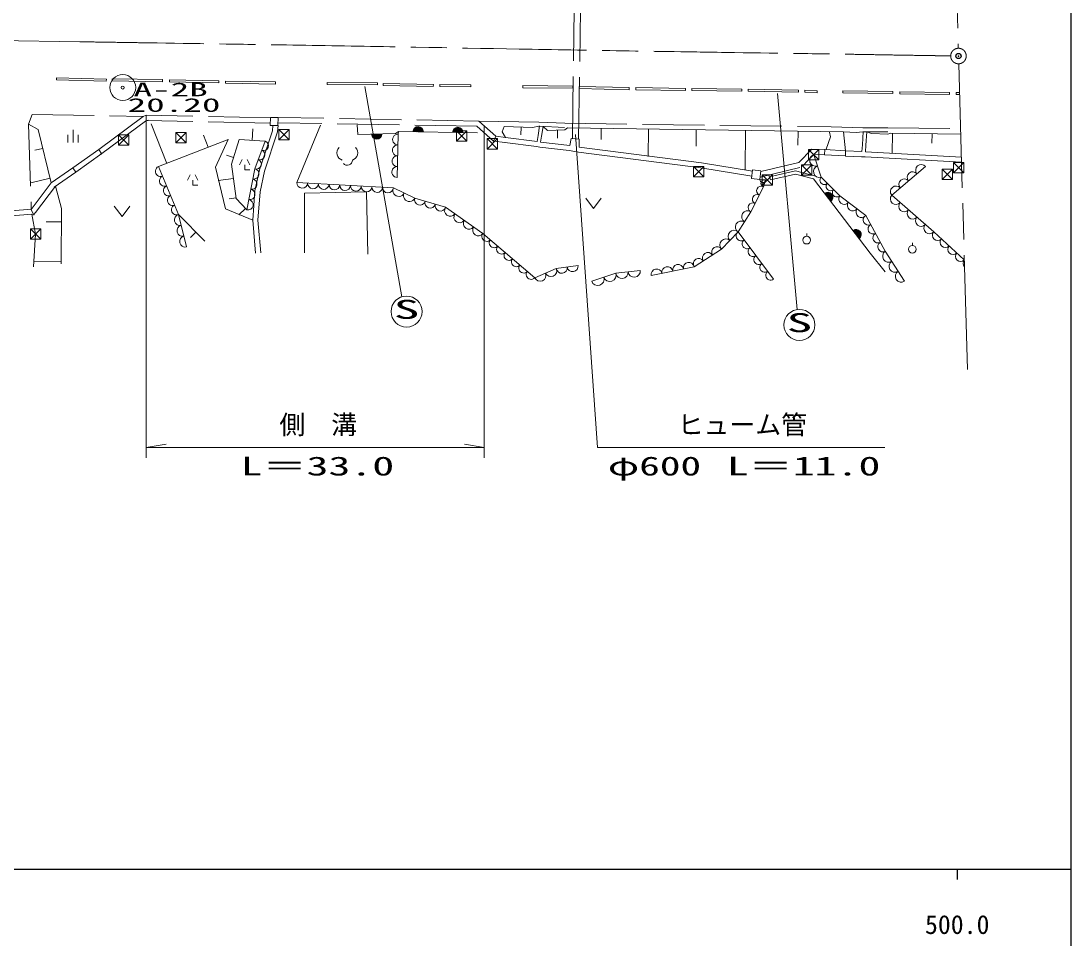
# Model space of a CAD drawing. Units: millimetres, scale not verified. Extents: x 40000 to 680000, y 20000 to 380000.
# Drawn here: x 477490 to 579000, y 198357 to 287032 of the extents above; entities that cross this region are included whole.
import ezdxf
from ezdxf.enums import TextEntityAlignment as Align

# ---------------------------------------------------------------- set-up
doc = ezdxf.new("R2010")
doc.units = ezdxf.units.MM
doc.header["$LTSCALE"] = 1000
doc.header["$PDMODE"] = 32
doc.header["$PDSIZE"] = 500
doc.linetypes.add('CHAIN', pattern=[18.5, 12, -1.5, 3.5, -1.5])
doc.linetypes.add('DASHED', pattern=[7.5, 6, -1.5])
for name, color, linetype, lineweight in [('M-BGD', 7, 'Continuous', 13), ('M-BMK', 2, 'CHAIN', 13), ('M-BMK-ROW', 30, 'Continuous', 13), ('M-BMK-SRVR', 94, 'Continuous', 13), ('M-STR-HTXT', 7, 'Continuous', 13), ('M-TTL-BAND', 7, 'Continuous', 25)]:
    doc.layers.add(name, color=color, linetype=linetype, lineweight=lineweight)
doc.layers.add('M-OTRS', color=6, linetype='Continuous')
doc.styles.add('ＭＳ ゴシック', font='')
doc.styles.get('ＭＳ ゴシック').set_extended_font_data('MS Gothic')

# ---------------------------------------------------------------- blocks, each defined once
blk = doc.blocks.new('open_arrow')
at = {"color": 0, "linetype": 'Continuous', "lineweight": -2}
blk.add_lwpolyline([(7.5, 1.25), (0, 0), (7.5, -1.25)], dxfattribs=at)

msp = doc.modelspace()

# ---------------------------------------------------------------- linework, layer by layer
at = {"layer": 'M-BGD', "linetype": 'CHAIN'}
for p, q in [((567031, 321823), (568101, 284394)), ((568144, 282895), (568990, 253333))]:
    msp.add_line(p, q, dxfattribs=at)
at = {"layer": 'M-BGD', "linetype": 'DASHED'}
for p, q in [((530801, 275673), (530968, 288138)), ((531401, 275606), (531568, 288132)), ((478203, 277043), (478557, 277996)), ((478557, 277996), (489302, 277804)), ((501599, 277166), (489590, 277413)), ((501611, 277666), (489601, 277913)), ((501599, 277670), (501631, 277664)), ((521568, 276859), (502337, 277200)), ((521764, 277355), (502348, 277700)), ((523397, 275882), (521764, 277355)), ((527562, 277250), (521764, 277355)), ((530060, 277139), (527562, 277250)), ((530060, 277139), (555800, 276782)), ((478203, 277043), (478487, 268809)), ((501790, 276427), (500547, 272649)), ((502281, 276320), (501030, 272518)), ((501846, 276931), (501790, 276427)), ((502347, 276919), (502281, 276320)), ((504166, 271416), (506487, 277043)), ((523180, 275405), (521568, 276859)), ((524016, 276315), (524342, 275769)), ((530042, 276739), (527544, 276851)), ((555800, 276782), (558871, 276712)), ((556992, 276324), (557205, 274468)), ((561283, 276305), (558870, 276312)), ((561284, 276705), (558871, 276712)), ((561284, 276705), (568323, 276637)), ((496306, 272889), (497510, 275574)), ((524283, 275273), (523180, 275405)), ((524342, 275769), (523397, 275882)), ((555322, 274635), (555758, 275834)), ((482503, 272832), (485015, 274620)), ((482793, 272425), (485305, 274213)), ((555179, 274093), (557201, 273993)), ((555204, 274592), (557226, 274493)), ((497269, 268874), (496306, 272889)), ((500547, 272649), (500101, 270597)), ((501030, 272518), (500597, 270525)), ((500101, 270597), (499891, 267783)), ((500597, 270525), (500392, 267786)), ((478492, 268840), (476539, 268683)), ((478532, 268342), (476579, 268185)), ((478899, 266426), (478532, 268342)), ((499891, 267783), (497269, 268874)), ((499891, 267783), (500174, 264582)), ((500392, 267786), (500672, 264626)), ((478899, 266426), (478708, 263267))]:
    msp.add_line(p, q, dxfattribs=at)
at = {"layer": 'M-BGD'}
for p, q in [((480907, 281337), (480913, 281536)), ((485739, 281213), (480907, 281337)), ((480913, 281536), (485744, 281413)), ((485744, 281413), (485739, 281213)), ((486308, 281237), (486311, 281437)), ((491166, 281162), (486308, 281237)), ((486311, 281437), (491169, 281362)), ((491169, 281362), (491166, 281162)), ((491832, 281144), (491836, 281344)), ((491836, 281344), (496607, 281248)), ((496607, 281248), (496603, 281048)), ((497252, 281026), (497256, 281226)), ((497256, 281226), (502106, 281139)), ((496603, 281048), (491832, 281144)), ((502103, 280939), (497252, 281026)), ((502106, 281139), (502103, 280939)), ((507089, 280890), (507090, 281090)), ((511942, 280855), (507089, 280890)), ((507090, 281090), (511944, 281055)), ((511944, 281055), (511942, 280855)), ((512508, 280785), (512511, 280985)), ((517352, 280706), (512508, 280785)), ((512511, 280985), (517355, 280906)), ((517355, 280906), (517352, 280706)), ((517991, 280686), (517992, 280886)), ((520977, 280671), (517991, 280686)), ((517992, 280886), (520978, 280871)), ((520978, 280871), (520977, 280671)), ((526008, 280582), (526010, 280782)), ((530827, 280544), (526008, 280582)), ((526010, 280782), (530828, 280744)), ((530828, 280744), (530827, 280544)), ((531442, 280497), (531447, 280697)), ((536285, 280387), (531442, 280497)), ((531447, 280697), (536290, 280587)), ((536290, 280587), (536285, 280387)), ((536914, 280388), (536917, 280588)), ((541725, 280318), (536914, 280388)), ((536917, 280588), (541728, 280518)), ((541728, 280518), (541725, 280318)), ((542352, 280317), (542355, 280517)), ((547170, 280245), (542352, 280317)), ((542355, 280517), (547173, 280445)), ((547173, 280445), (547170, 280245)), ((547797, 280244), (547801, 280444)), ((552657, 280148), (547797, 280244)), ((547801, 280444), (552661, 280348)), ((552661, 280348), (552657, 280148)), ((553260, 280137), (553268, 280336)), ((553268, 280336), (554453, 280288)), ((554453, 280288), (554445, 280088)), ((556939, 280076), (556942, 280276)), ((556942, 280276), (561791, 280209)), ((561791, 280209), (561788, 280009)), ((562445, 279993), (562448, 280193)), ((562448, 280193), (567256, 280124)), ((554445, 280088), (553260, 280137)), ((561788, 280009), (556939, 280076)), ((567253, 279924), (562445, 279993)), ((567256, 280124), (567253, 279924)), ((567890, 279923), (567894, 280123)), ((568230, 279917), (567890, 279923)), ((567894, 280123), (568224, 280117)), ((489302, 277804), (485015, 274620)), ((489542, 277359), (485313, 274219)), ((489601, 277913), (489302, 277804)), ((489773, 277444), (489542, 277359)), ((501612, 277716), (501594, 276936)), ((502348, 277700), (501612, 277716)), ((502331, 276920), (502348, 277700)), ((478203, 277043), (479158, 276553)), ((479158, 276553), (480413, 271376)), ((482524, 276517), (482524, 275267)), ((490078, 277104), (491576, 273261)), ((499907, 276608), (499846, 275489)), ((501594, 276936), (502331, 276920)), ((510005, 276998), (510057, 276070)), ((510057, 276070), (513708, 276138)), ((513708, 276138), (513973, 276352)), ((513973, 276352), (513955, 276095)), ((521630, 276218), (513973, 276352)), ((524016, 276315), (524205, 276827)), ((524205, 276827), (526930, 276727)), ((525809, 276012), (525837, 276767)), ((526930, 276727), (527544, 276851)), ((527618, 276886), (527474, 275948)), ((527964, 276833), (527820, 275891)), ((528391, 276446), (527964, 276833)), ((530078, 276508), (528391, 276446)), ((529372, 275706), (529343, 276481)), ((530318, 276688), (530078, 276508)), ((556992, 276324), (530318, 276688)), ((533572, 275571), (533587, 276644)), ((538115, 273925), (538151, 276581)), ((542750, 274936), (542771, 276518)), ((547485, 272655), (547537, 276453)), ((552604, 275015), (552623, 276384)), ((555758, 275834), (555640, 276268)), ((558224, 276249), (556992, 276324)), ((558870, 276312), (558224, 276249)), ((558898, 276339), (558832, 275055)), ((559248, 276321), (559181, 275031)), ((559248, 276321), (559717, 276168)), ((559717, 276168), (561287, 276090)), ((561287, 276090), (561579, 276171)), ((561579, 276171), (568339, 276100)), ((561717, 274240), (561738, 276170)), ((565556, 275213), (565565, 276129)), ((482024, 276017), (482024, 275267)), ((483024, 275267), (483024, 276017)), ((490783, 272952), (497510, 275574)), ((495118, 275987), (495573, 274819)), ((497826, 273186), (498586, 275558)), ((498586, 275558), (501110, 275421)), ((500081, 272752), (501110, 275421)), ((513955, 276095), (513854, 271899)), ((523397, 275882), (523180, 275405)), ((524280, 275273), (527314, 274892)), ((524342, 275769), (527376, 275388)), ((527474, 275948), (527376, 275388)), ((527820, 275891), (527721, 275327)), ((527721, 275327), (530539, 274991)), ((530539, 274991), (530689, 275685)), ((530689, 275685), (531457, 275600)), ((531457, 275600), (531437, 274835)), ((478821, 274527), (479603, 274716)), ((485015, 274620), (485314, 274149)), ((527661, 274831), (527314, 274892)), ((527661, 274831), (530480, 274495)), ((531374, 274339), (530480, 274495)), ((531374, 274339), (543209, 272827)), ((531437, 274835), (543281, 273322)), ((552673, 273361), (553939, 274649)), ((553030, 273010), (554140, 274139)), ((553939, 274649), (555204, 274592)), ((554129, 274105), (554846, 271942)), ((554140, 274139), (555182, 274093)), ((555204, 274592), (555182, 274093)), ((557205, 274468), (557186, 273969)), ((557205, 274468), (558779, 274409)), ((558832, 275055), (558779, 274409)), ((559181, 275031), (559128, 274380)), ((559128, 274380), (568402, 273873)), ((497341, 274067), (498037, 273844)), ((498305, 269866), (497826, 273186)), ((498868, 273629), (498618, 273129)), ((499118, 273129), (499118, 272629)), ((499368, 273629), (499618, 273129)), ((543281, 273322), (548205, 272521)), ((549023, 272472), (552673, 273361)), ((557186, 273969), (558760, 273909)), ((559100, 273881), (558760, 273909)), ((559100, 273881), (568417, 273371)), ((480413, 271376), (482503, 272832)), ((480699, 270966), (482789, 272422)), ((482503, 272832), (482793, 272425)), ((490783, 272952), (492721, 268309)), ((493842, 272146), (493592, 271646)), ((494342, 272146), (494592, 271646)), ((499118, 272629), (499618, 272629)), ((499329, 268758), (500081, 272752)), ((543209, 272827), (548141, 272025)), ((548219, 272633), (548113, 271810)), ((549030, 272529), (548219, 272633)), ((548924, 271705), (549030, 272529)), ((548954, 271941), (552792, 272875)), ((549799, 272123), (549961, 271660)), ((549961, 271660), (552357, 272236)), ((550082, 272222), (550154, 272015)), ((550154, 272015), (552361, 272546)), ((552357, 272236), (554113, 271768)), ((552361, 272546), (554190, 272058)), ((564927, 272958), (561668, 270193)), ((478434, 271374), (480304, 271827)), ((480413, 271376), (478487, 268809)), ((480813, 271076), (478887, 268509)), ((480813, 271076), (481404, 268904)), ((494092, 271646), (494092, 271146)), ((494092, 271146), (494592, 271146)), ((496564, 271602), (498024, 271812)), ((504166, 271416), (513491, 270893)), ((548113, 271810), (548924, 271705)), ((548924, 271705), (549480, 271668)), ((549480, 271668), (549260, 271008)), ((559592, 264584), (554113, 271768)), ((554846, 271942), (556661, 270141)), ((504897, 264607), (504902, 270393)), ((504902, 270393), (510899, 270499)), ((510899, 270499), (511005, 264500)), ((513491, 270893), (515559, 269900)), ((549260, 271008), (548036, 268589)), ((556661, 270141), (559158, 268224)), ((561668, 270193), (565726, 266644)), ((486507, 269128), (487257, 268128)), ((487257, 268128), (488007, 269128)), ((497600, 269826), (498296, 269927)), ((499329, 268758), (498305, 269866)), ((515559, 269900), (518537, 269019)), ((518537, 269019), (522154, 266495)), ((532083, 269915), (532833, 268915)), ((532833, 268915), (533583, 269915)), ((478487, 268809), (478717, 268265)), ((478741, 268326), (478532, 268342)), ((478887, 268509), (478741, 268326)), ((481404, 268904), (481364, 263541)), ((495247, 265728), (492721, 268309)), ((492721, 268309), (493490, 265187)), ((498557, 268298), (499202, 268896)), ((548036, 268589), (546821, 266629)), ((559158, 268224), (561050, 264763)), ((479928, 267618), (481394, 267608)), ((493873, 266107), (494386, 266609)), ((522154, 266495), (527156, 262209)), ((546821, 266629), (545223, 264968)), ((546821, 266629), (550254, 262063)), ((553447, 266468), (553447, 266218)), ((565726, 266644), (568686, 263950)), ((545223, 264968), (542569, 263269)), ((563667, 265585), (563667, 265335)), ((561025, 262775), (559592, 264584)), ((561050, 264763), (562902, 261863)), ((478747, 263761), (481366, 263742)), ((527156, 262209), (529239, 263100)), ((529239, 263100), (531346, 263394)), ((535001, 262653), (537358, 262916)), ((542569, 263269), (538418, 262420)), ((532661, 261872), (535001, 262653))]:
    msp.add_line(p, q, dxfattribs=at)
for centre in [(553447, 265843), (563667, 264960)]:
    msp.add_circle(centre, 375, dxfattribs=at)
for centre, radius, start, end in [((511883, 276104), 500, 181.06291, 1.06291), ((511883, 276104), 500, 181.06291, 1.06291), ((511883, 276104), 450, 181.06291, 1.06291), ((511883, 276104), 400, 181.06291, 1.06291), ((511883, 276104), 350, 181.06291, 1.06291), ((511883, 276104), 300, 181.06291, 1.06291), ((511883, 276104), 250, 181.06291, 1.06291), ((511883, 276104), 200, 181.06291, 1.06291), ((515887, 276319), 500, 358.99744, 178.99744), ((515887, 276319), 500, 358.99744, 178.99744), ((515887, 276319), 450, 358.99744, 178.99744), ((515887, 276319), 400, 358.99744, 178.99744), ((515887, 276319), 350, 358.99744, 178.99744), ((515887, 276319), 300, 358.99744, 178.99744), ((515887, 276319), 250, 358.99744, 178.99744), ((515887, 276319), 200, 358.99744, 178.99744), ((515887, 276319), 150, 358.99744, 178.99744), ((515887, 276319), 100, 358.99744, 178.99744), ((515887, 276319), 50, 358.99744, 178.99744), ((519716, 276252), 500, 358.99744, 178.99744), ((519716, 276252), 500, 358.99744, 178.99744), ((519716, 276252), 450, 358.99744, 178.99744), ((519716, 276252), 400, 358.99744, 178.99744), ((519716, 276252), 350, 358.99744, 178.99744), ((519716, 276252), 300, 358.99744, 178.99744), ((519716, 276252), 250, 358.99744, 178.99744), ((519716, 276252), 200, 358.99744, 178.99744), ((519716, 276252), 150, 358.99744, 178.99744), ((519716, 276252), 100, 358.99744, 178.99744), ((519716, 276252), 50, 358.99744, 178.99744), ((500938, 274976), 477, 248.91136, 68.91136), ((511883, 276104), 150, 181.06291, 1.06291), ((511883, 276104), 100, 181.06291, 1.06291), ((511883, 276104), 50, 181.06291, 1.06291), ((513943, 275571), 525, 88.61773, 268.61773), ((500595, 274086), 477, 248.91136, 68.91136), ((508755, 274278), 727, 135.79576, 252.2769), ((509313, 274278), 727, 287.7231, 44.20424), ((513917, 274522), 525, 88.61773, 268.61773), ((554308, 273564), 570, 108.3399, 288.3399), ((500252, 273196), 477, 248.91136, 68.91136), ((509034, 273585), 500, 220.42856, 359.99992), ((513892, 273473), 525, 88.61773, 268.61773), ((564519, 272612), 534, 40.31784, 220.31784), ((490977, 272488), 503, 112.65568, 292.65568), ((499987, 272252), 508, 259.346, 79.346), ((513867, 272424), 525, 88.61773, 268.61773), ((554667, 272482), 570, 108.3399, 288.3399), ((563705, 271921), 534, 40.31784, 220.31784), ((491365, 271559), 503, 112.65568, 292.65568), ((491752, 270631), 503, 112.65568, 292.65568), ((499799, 271254), 508, 259.346, 79.346), ((504684, 271387), 519, 176.78594, 356.78594), ((505720, 271329), 519, 176.78594, 356.78594), ((506756, 271271), 519, 176.78594, 356.78594), ((507792, 271213), 519, 176.78594, 356.78594), ((508828, 271154), 519, 176.78594, 356.78594), ((509864, 271096), 519, 176.78594, 356.78594), ((510900, 271038), 519, 176.78594, 356.78594), ((549056, 270605), 452, 63.16251, 243.16251), ((549202, 271687), 279, 176.20515, 356.20515), ((549370, 271338), 348, 71.53931, 251.53931), ((555149, 271641), 426, 135.21451, 315.21451), ((555753, 271041), 426, 135.21451, 315.21451), ((562075, 270538), 534, 40.31784, 220.31784), ((562890, 271230), 534, 40.31784, 220.31784), ((492140, 269702), 503, 112.65568, 292.65568), ((499611, 270256), 508, 259.346, 79.346), ((511936, 270980), 519, 176.78594, 356.78594), ((512973, 270922), 519, 176.78594, 356.78594), ((514008, 270644), 574, 154.3609, 334.3609), ((515042, 270148), 574, 154.3609, 334.3609), ((548648, 269799), 452, 63.16251, 243.16251), ((555483, 269972), 500, 307.32811, 127.32811), ((555483, 269972), 500, 307.32811, 127.32811), ((555483, 269972), 450, 307.32811, 127.32811), ((555483, 269972), 400, 307.32811, 127.32811), ((555483, 269972), 350, 307.32811, 127.32811), ((555483, 269972), 300, 307.32811, 127.32811), ((555483, 269972), 250, 307.32811, 127.32811), ((555483, 269972), 200, 307.32811, 127.32811), ((555483, 269972), 150, 307.32811, 127.32811), ((555483, 269972), 100, 307.32811, 127.32811), ((555483, 269972), 50, 307.32811, 127.32811), ((556358, 270441), 426, 135.21451, 315.21451), ((557077, 269821), 525, 142.49494, 322.49494), ((562074, 269838), 539, 138.82898, 318.82898), ((492528, 268774), 503, 112.65568, 292.65568), ((499423, 269257), 508, 259.346, 79.346), ((516055, 269753), 518, 163.52934, 343.52934), ((517048, 269460), 518, 163.52934, 343.52934), ((518040, 269166), 518, 163.52934, 343.52934), ((518989, 268704), 551, 145.08846, 325.08846), ((548240, 268993), 452, 63.16251, 243.16251), ((557909, 269182), 525, 142.49494, 322.49494), ((562885, 269128), 539, 138.82898, 318.82898), ((492850, 267789), 536, 103.83551, 283.83551), ((519893, 268073), 551, 145.08846, 325.08846), ((547732, 268099), 576, 58.19813, 238.19813), ((558742, 268543), 525, 142.49494, 322.49494), ((559395, 267791), 493, 118.66094, 298.66094), ((563697, 268418), 539, 138.82898, 318.82898), ((564508, 267708), 539, 138.82898, 318.82898), ((493106, 266748), 536, 103.83551, 283.83551), ((520797, 267442), 551, 145.08846, 325.08846), ((521702, 266810), 551, 145.08846, 325.08846), ((547124, 267119), 576, 58.19813, 238.19813), ((559868, 266926), 493, 118.66094, 298.66094), ((565320, 266999), 539, 138.82898, 318.82898), ((493362, 265707), 536, 103.83551, 283.83551), ((522511, 266189), 470, 139.41142, 319.41142), ((545622, 265383), 576, 46.13133, 226.13133), ((546421, 266214), 576, 46.13133, 226.13133), ((547107, 266249), 476, 126.93517, 306.93517), ((558222, 266380), 500, 307.32811, 127.32811), ((558222, 266380), 500, 307.32811, 127.32811), ((558222, 266380), 450, 307.32811, 127.32811), ((558222, 266380), 400, 307.32811, 127.32811), ((558222, 266380), 350, 307.32811, 127.32811), ((558222, 266380), 300, 307.32811, 127.32811), ((558222, 266380), 250, 307.32811, 127.32811), ((558222, 266380), 200, 307.32811, 127.32811), ((558222, 266380), 150, 307.32811, 127.32811), ((558222, 266380), 100, 307.32811, 127.32811), ((558222, 266380), 50, 307.32811, 127.32811), ((560341, 266061), 493, 118.66094, 298.66094), ((566097, 266306), 502, 137.69972, 317.69972), ((566840, 265630), 502, 137.69972, 317.69972), ((523226, 265576), 470, 139.41142, 319.41142), ((523941, 264964), 470, 139.41142, 319.41142), ((544781, 264685), 525, 32.60874, 212.60874), ((547679, 265488), 476, 126.93517, 306.93517), ((548251, 264727), 476, 126.93517, 306.93517), ((560813, 265196), 493, 118.66094, 298.66094), ((567583, 264954), 502, 137.69972, 317.69972), ((524655, 264352), 470, 139.41142, 319.41142), ((525370, 263740), 470, 139.41142, 319.41142), ((543011, 263552), 525, 32.60874, 212.60874), ((543896, 264118), 525, 32.60874, 212.60874), ((548823, 263965), 476, 126.93517, 306.93517), ((561359, 264280), 574, 122.56677, 302.56677), ((568326, 264278), 502, 137.69972, 315.9223), ((569069, 263602), 502, 139.53633, 223.73918), ((526084, 263127), 470, 139.41142, 319.41142), ((528719, 262878), 566, 203.1696, 23.1696), ((529766, 263174), 532, 187.94414, 7.94414), ((530820, 263321), 532, 187.94414, 7.94414), ((536768, 262850), 593, 186.3718, 6.3718), ((538937, 262527), 530, 11.55945, 191.55945), ((539974, 262739), 530, 11.55945, 191.55945), ((541012, 262951), 530, 11.55945, 191.55945), ((542050, 263163), 530, 11.55945, 191.55945), ((549396, 263204), 476, 126.93517, 306.93517), ((561976, 263313), 574, 122.56677, 302.56677), ((526799, 262515), 470, 139.41142, 319.41142), ((527677, 262432), 566, 203.1696, 23.1696), ((533246, 262067), 617, 198.45446, 18.45446), ((534416, 262457), 617, 198.45446, 18.45446), ((535590, 262718), 593, 186.3718, 6.3718), ((549968, 262443), 476, 126.93517, 306.93517), ((562593, 262347), 574, 122.56677, 302.56677)]:
    msp.add_arc(centre, radius, start, end, dxfattribs=at)
at = {"layer": 'M-BMK'}
for p, q in [((483172, 285023), (468849, 285251)), ((566459, 283670), (567372, 283656))]:
    msp.add_line(p, q, dxfattribs=at)
msp.add_circle((568122, 283645), 750, dxfattribs=at)
msp.add_open_spline([(483172, 285023), (483912, 285011), (484652, 285000), (485392, 284989), (486132, 284977), (486872, 284966), (487612, 284955), (488352, 284943), (489092, 284932), (489832, 284921), (494272, 284853), (498712, 284785), (503152, 284712), (509822, 284603), (516492, 284483), (523162, 284365), (529822, 284247), (536482, 284131), (543143, 284030), (547585, 283963), (552027, 283902), (556470, 283833), (557210, 283822), (557950, 283810), (558691, 283798), (559431, 283786), (560171, 283774), (560912, 283761), (561652, 283748), (562393, 283734), (563133, 283722), (563687, 283713), (564242, 283705), (564796, 283696), (565104, 283691), (565412, 283687), (565720, 283682), (565843, 283680), (565966, 283678), (566089, 283676), (566213, 283674), (566336, 283672), (566459, 283670)], degree=3, knots=[0, 0, 0, 0, 1, 1, 1, 2, 2, 2, 3, 3, 3, 4, 4, 4, 5, 5, 5, 6, 6, 6, 7, 7, 7, 8, 8, 8, 9, 9, 9, 10, 10, 10, 11, 11, 11, 12, 12, 12, 13, 13, 13, 14, 14, 14, 14], dxfattribs=at)
msp.add_point((568122, 283645), dxfattribs=at)
at = {"layer": 'M-BMK-ROW'}
for p, q in [((493473, 276262), (492473, 276262)), ((492473, 276262), (492473, 275262)), ((493473, 276262), (492473, 275262)), ((492473, 276262), (493473, 275262)), ((493473, 275262), (493473, 276262)), ((503430, 276536), (502430, 276536)), ((502430, 276536), (502430, 275536)), ((503430, 276536), (502430, 275536)), ((502430, 276536), (503430, 275536)), ((503430, 275536), (503430, 276536)), ((520599, 276420), (519599, 276420)), ((519599, 276420), (519599, 275420)), ((520599, 276420), (519599, 275420)), ((519599, 276420), (520599, 275420)), ((520599, 275420), (520599, 276420)), ((487907, 276023), (486907, 276023)), ((486907, 276023), (486907, 275023)), ((487907, 276023), (486907, 275023)), ((486907, 276023), (487907, 275023)), ((487907, 275023), (487907, 276023)), ((492473, 275262), (493473, 275262)), ((502430, 275536), (503430, 275536)), ((519599, 275420), (520599, 275420)), ((523547, 275654), (522547, 275654)), ((522547, 275654), (522547, 274654)), ((523547, 275654), (522547, 274654)), ((522547, 275654), (523547, 274654)), ((523547, 274654), (523547, 275654)), ((486907, 275023), (487907, 275023)), ((522547, 274654), (523547, 274654)), ((554629, 274605), (553629, 274605)), ((553629, 274605), (553629, 273605)), ((554629, 274605), (553629, 273605)), ((553629, 274605), (554629, 273605)), ((554629, 273605), (554629, 274605)), ((553955, 273115), (552955, 273115)), ((552955, 273115), (552955, 272115)), ((553955, 273115), (552955, 272115)), ((552955, 273115), (553955, 272115)), ((553629, 273605), (554629, 273605)), ((553955, 272115), (553955, 273115)), ((568635, 273360), (567635, 273360)), ((567635, 273360), (567635, 272360)), ((568635, 273360), (567635, 272360)), ((567635, 273360), (568635, 272360)), ((568635, 272360), (568635, 273360)), ((543498, 272955), (542498, 272955)), ((542498, 272955), (542498, 271955)), ((543498, 272955), (542498, 271955)), ((542498, 272955), (543498, 271955)), ((543498, 271955), (543498, 272955)), ((550129, 272151), (549129, 272151)), ((549129, 272151), (549129, 271151)), ((550129, 272151), (549129, 271151)), ((549129, 272151), (550129, 271151)), ((550129, 271151), (550129, 272151)), ((552955, 272115), (553955, 272115)), ((567547, 272705), (566547, 272705)), ((566547, 272705), (566547, 271705)), ((567547, 272705), (566547, 271705)), ((566547, 272705), (567547, 271705)), ((567547, 271705), (567547, 272705)), ((567635, 272360), (568635, 272360)), ((542498, 271955), (543498, 271955)), ((549129, 271151), (550129, 271151)), ((566547, 271705), (567547, 271705)), ((479399, 266926), (478399, 266926)), ((478399, 266926), (478399, 265926)), ((479399, 266926), (478399, 265926)), ((478399, 266926), (479399, 265926)), ((479399, 265926), (479399, 266926)), ((478399, 265926), (479399, 265926))]:
    msp.add_line(p, q, dxfattribs=at)
at = {"layer": 'M-BMK-SRVR'}
for radius in [1250, 150]:
    msp.add_circle((487327, 280596), radius, dxfattribs=at)
at = {"layer": 'M-OTRS'}
msp.add_point((568122, 283645), dxfattribs=at)
at = {"layer": 'M-STR-HTXT'}
for p, q in [((510734, 280701), (514320, 260365)), ((550621, 280025), (552519, 259128)), ((489601, 277913), (489577, 244781)), ((522265, 276903), (522282, 244782)), ((489578, 245782), (491510, 246104)), ((489578, 245782), (522281, 245782)), ((522281, 245782), (520350, 246104))]:
    msp.add_line(p, q, dxfattribs=at)
msp.add_lwpolyline([(531087, 276066), (533224, 245782), (561000, 245782)], dxfattribs=at)
for centre in [(514769, 258933), (552748, 257646)]:
    msp.add_circle(centre, 1500, dxfattribs=at)
at = {"layer": 'M-TTL-BAND'}
for p, q in [((579000, 20000), (579000, 370000)), ((40000, 205000), (579000, 205000)), ((568000, 205000), (568000, 204000))]:
    msp.add_line(p, q, dxfattribs=at)

# ---------------------------------------------------------------- block references
at = {"layer": 'M-STR-HTXT', "xscale": 0.01, "yscale": 0.01, "rotation": 274}
msp.add_blockref('open_arrow', (531087, 276066), dxfattribs=at)

# ---------------------------------------------------------------- texts
at = {"layer": 'M-BMK-SRVR', "style": 'ＭＳ ゴシック', "width": 2}
for s, p in [('A-2B', (488366, 279357)), ('20.20', (487796, 277848))]:
    msp.add_text(s, height=1320, dxfattribs=at).set_placement(p, align=Align.BOTTOM_LEFT)
at = {"layer": 'M-STR-HTXT', "style": 'ＭＳ ゴシック'}
for s, width, p in [('S', 2, (513519, 257683)), ('S', 2, (551498, 256396)), ('L＝33.0', 1.7, (498724, 242532)), ('φ600', 1.6, (534224, 242532)), ('L＝11.0', 1.7, (545724, 242532))]:
    msp.add_text(s, height=1833, dxfattribs=dict(at, width=width)).set_placement(p, align=Align.BOTTOM_LEFT)
for s, p in [('側\u3000溝', (502474, 246532)), ('ヒューム管', (540974, 246532))]:
    msp.add_text(s, height=1833, dxfattribs=at).set_placement(p, align=Align.BOTTOM_LEFT)
at = {"layer": 'M-TTL-BAND', "style": 'ＭＳ ゴシック'}
msp.add_text('500.0', height=1833, dxfattribs=at).set_placement((568000, 198195), align=Align.BOTTOM_CENTER)

doc.saveas('drawing.dxf')
